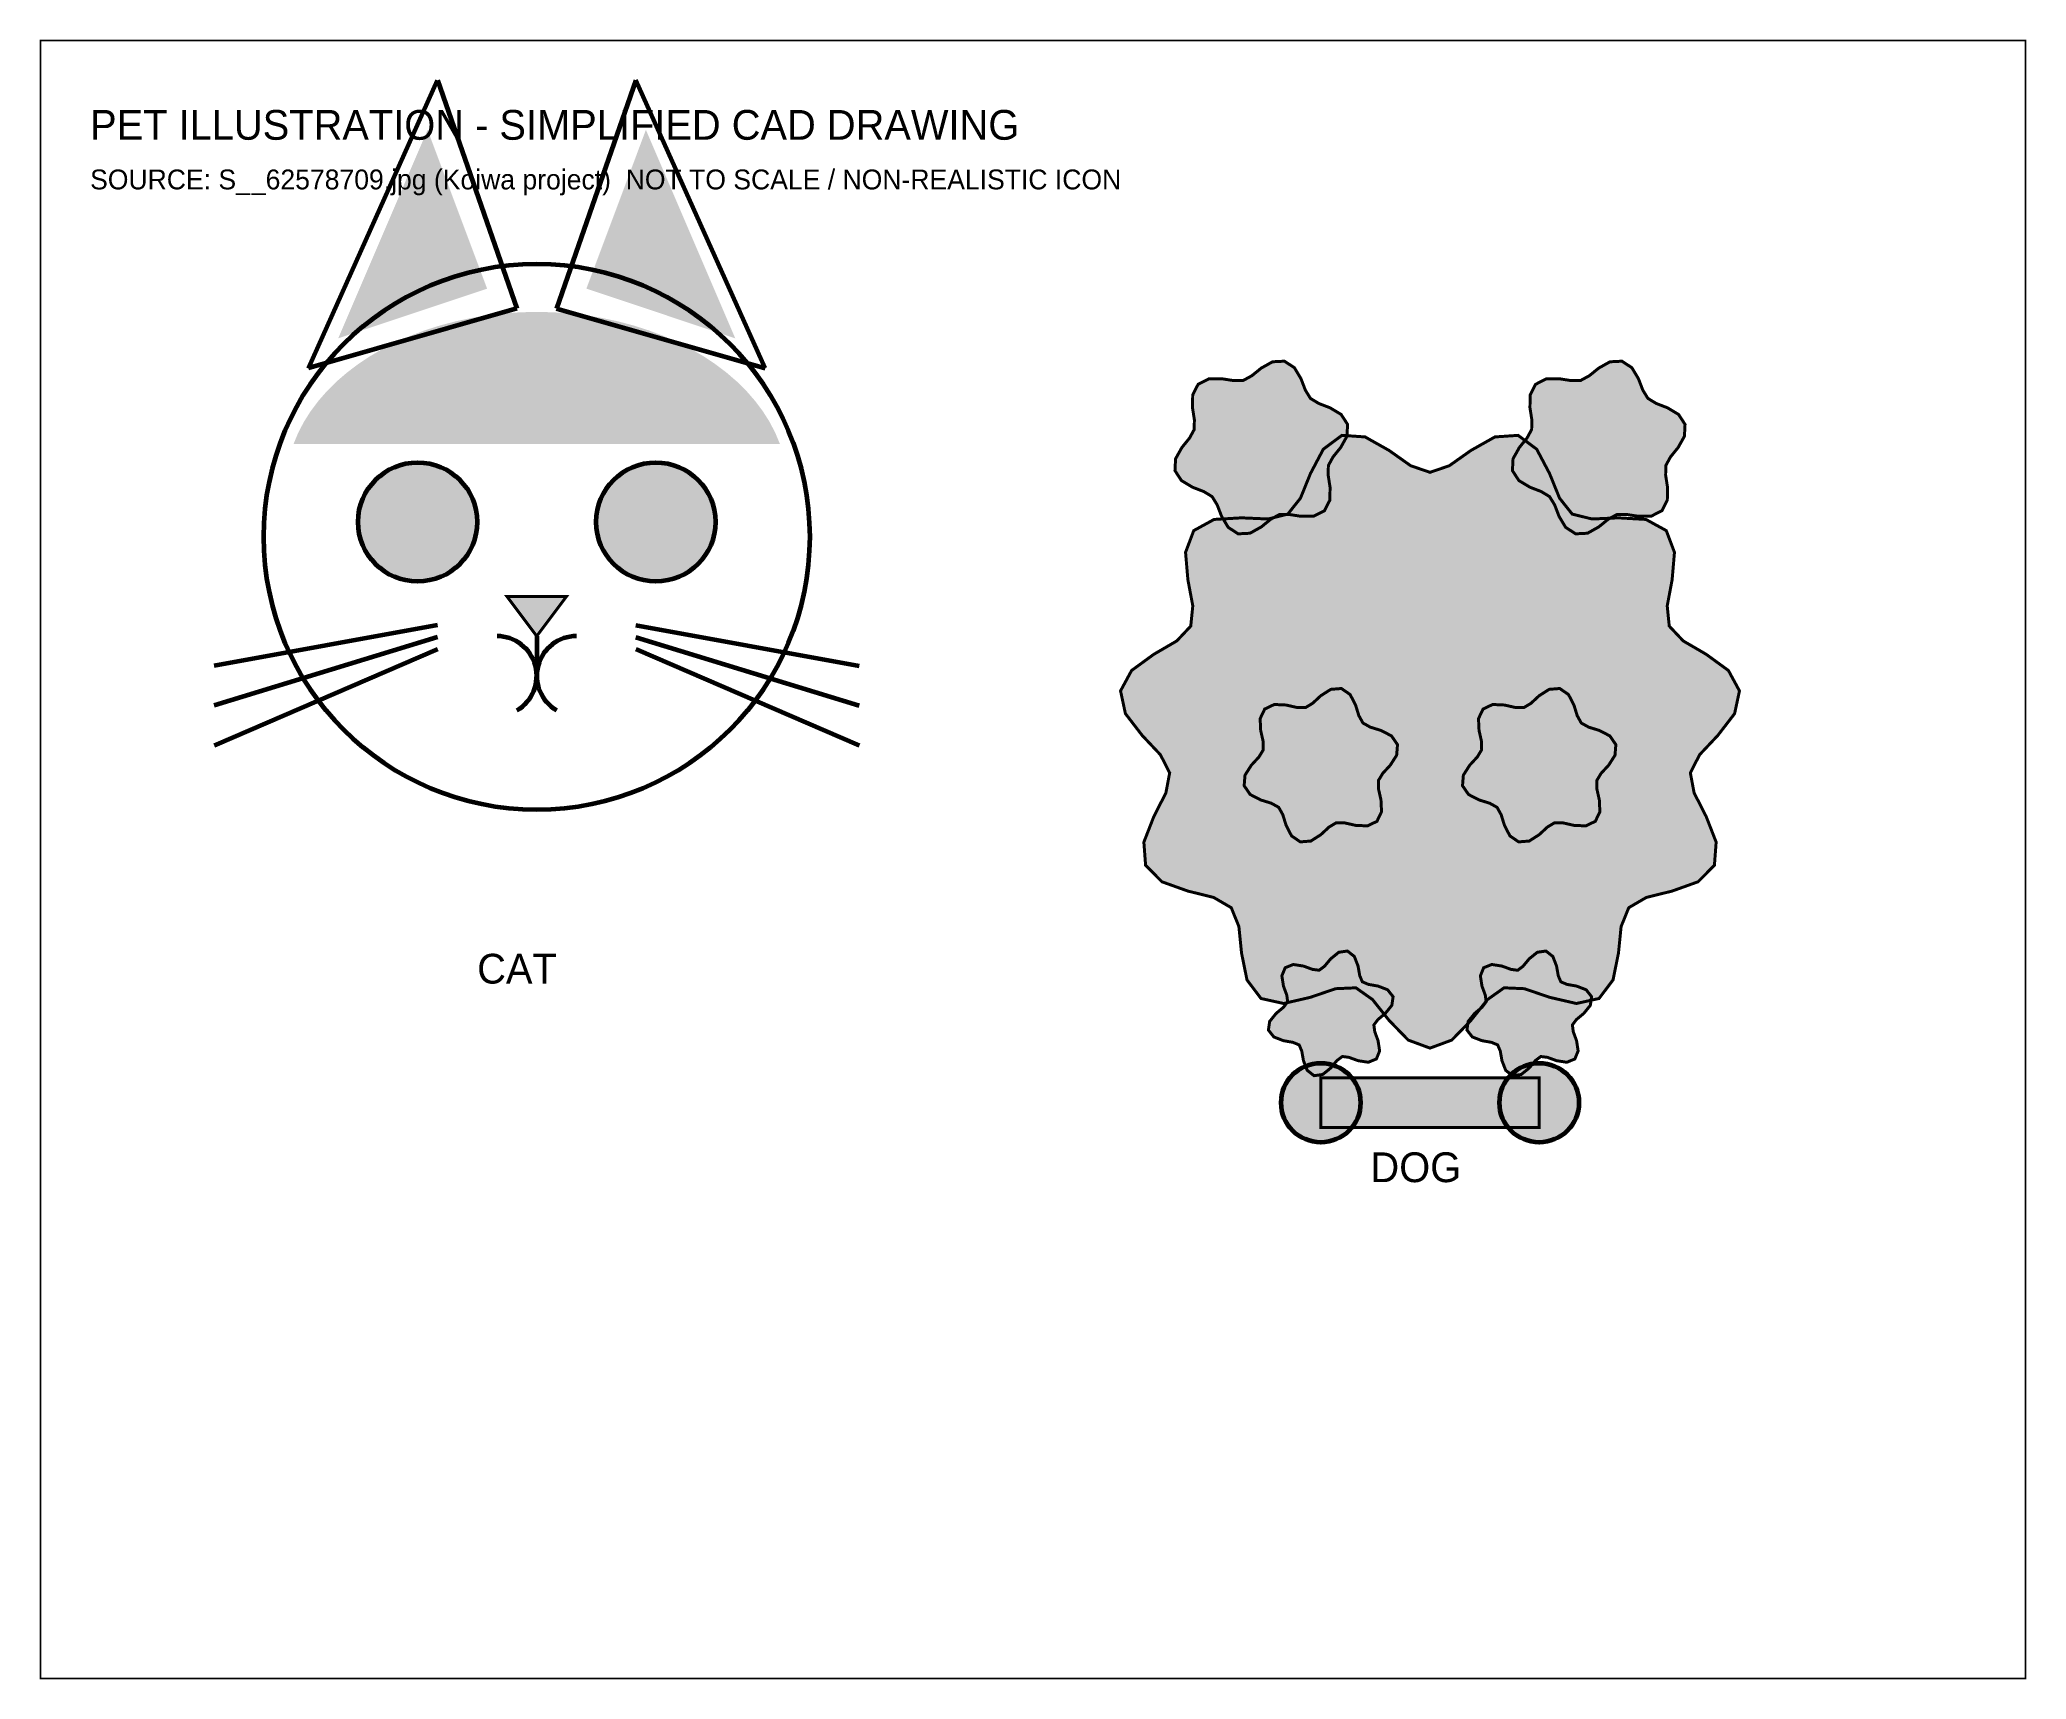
# Model space of a CAD drawing. Header units: millimetres. Extents: x 0 to 400, y 0 to 330.
import ezdxf

# ---------------------------------------------------------------- set-up
doc = ezdxf.new("R2010")
doc.units = ezdxf.units.MM
for name, color, linetype, true_color in [('ACCENT', 7, 'Continuous', 0xe67896), ('OUTLINE', 7, 'Continuous', 0x1e1e1e), ('PATTERN', 7, 'Continuous', 0x969696)]:
    doc.layers.add(name, color=color, linetype=linetype, true_color=true_color)
doc.layers.add('TEXT', color=7, linetype='Continuous')

msp = doc.modelspace()

# ---------------------------------------------------------------- hatches: boundary and pattern name
at = {"layer": 'ACCENT', "true_color": 0xe67896}
for points in [[(94, 218), (106, 218), (100, 210)], [(266, 116), (265.85, 117.56), (265.39, 119.06), (264.65, 120.44), (263.66, 121.66), (262.44, 122.65), (261.06, 123.39), (259.56, 123.85), (258, 124), (256.44, 123.85), (254.94, 123.39), (253.56, 122.65), (252.34, 121.66), (251.35, 120.44), (250.61, 119.06), (250.15, 117.56), (250, 116), (250.15, 114.44), (250.61, 112.94), (251.35, 111.56), (252.34, 110.34), (253.56, 109.35), (254.94, 108.61), (256.44, 108.15), (258, 108), (259.56, 108.15), (261.06, 108.61), (262.44, 109.35), (263.66, 110.34), (264.65, 111.56), (265.39, 112.94), (265.85, 114.44)], [(258, 111), (302, 111), (302, 121), (258, 121)], [(310, 116), (309.85, 117.56), (309.39, 119.06), (308.65, 120.44), (307.66, 121.66), (306.44, 122.65), (305.06, 123.39), (303.56, 123.85), (302, 124), (300.44, 123.85), (298.94, 123.39), (297.56, 122.65), (296.34, 121.66), (295.35, 120.44), (294.61, 119.06), (294.15, 117.56), (294, 116), (294.15, 114.44), (294.61, 112.94), (295.35, 111.56), (296.34, 110.34), (297.56, 109.35), (298.94, 108.61), (300.44, 108.15), (302, 108), (303.56, 108.15), (305.06, 108.61), (306.44, 109.35), (307.66, 110.34), (308.65, 111.56), (309.39, 112.94), (309.85, 114.44)]]:
    msp.add_hatch(color=241, dxfattribs=at).paths.add_polyline_path(points)
at = {"layer": 'OUTLINE', "true_color": 0xebdcbe}
for points in [[(262, 248), (263.27, 250.27), (263.39, 252.66), (262.09, 254.66), (259.86, 256), (257.57, 256.88), (255.9, 257.9), (254.88, 259.57), (254, 261.86), (252.66, 264.09), (250.66, 265.39), (248.27, 265.27), (246, 264), (244.1, 262.46), (242.38, 261.52), (240.42, 261.48), (238, 261.86), (235.4, 261.82), (233.27, 260.73), (232.18, 258.6), (232.14, 256), (232.52, 253.58), (232.48, 251.62), (231.54, 249.9), (230, 248), (228.73, 245.73), (228.61, 243.34), (229.91, 241.34), (232.14, 240), (234.43, 239.12), (236.1, 238.1), (237.12, 236.43), (238, 234.14), (239.34, 231.91), (241.34, 230.61), (243.73, 230.73), (246, 232), (247.9, 233.54), (249.62, 234.48), (251.58, 234.52), (254, 234.14), (256.6, 234.18), (258.73, 235.27), (259.82, 237.4), (259.86, 240), (259.48, 242.42), (259.52, 244.38), (260.46, 246.1)], [(330, 248), (331.27, 250.27), (331.39, 252.66), (330.09, 254.66), (327.86, 256), (325.57, 256.88), (323.9, 257.9), (322.88, 259.57), (322, 261.86), (320.66, 264.09), (318.66, 265.39), (316.27, 265.27), (314, 264), (312.1, 262.46), (310.38, 261.52), (308.42, 261.48), (306, 261.86), (303.4, 261.82), (301.27, 260.73), (300.18, 258.6), (300.14, 256), (300.52, 253.58), (300.48, 251.62), (299.54, 249.9), (298, 248), (296.73, 245.73), (296.61, 243.34), (297.91, 241.34), (300.14, 240), (302.43, 239.12), (304.1, 238.1), (305.12, 236.43), (306, 234.14), (307.34, 231.91), (309.34, 230.61), (311.73, 230.73), (314, 232), (315.9, 233.54), (317.62, 234.48), (319.58, 234.52), (322, 234.14), (324.6, 234.18), (326.73, 235.27), (327.82, 237.4), (327.86, 240), (327.48, 242.42), (327.52, 244.38), (328.46, 246.1)], [(338, 190), (341.38, 194.39), (342.36, 198.97), (340.13, 203.08), (335.65, 206.34), (331.03, 209.03), (328.21, 212.02), (327.8, 216.1), (328.79, 221.36), (329.26, 226.88), (327.61, 231.26), (323.51, 233.51), (317.98, 233.83), (312.64, 233.6), (308.65, 234.59), (306.1, 237.8), (304.09, 242.76), (301.5, 247.66), (297.75, 250.45), (293.08, 250.13), (288.25, 247.41), (283.89, 244.33), (280, 243), (276.11, 244.33), (271.75, 247.41), (266.92, 250.13), (262.25, 250.45), (258.5, 247.66), (255.91, 242.76), (253.9, 237.8), (251.35, 234.59), (247.36, 233.6), (242.02, 233.83), (236.49, 233.51), (232.39, 231.26), (230.74, 226.88), (231.21, 221.36), (232.2, 216.1), (231.79, 212.02), (228.97, 209.03), (224.35, 206.34), (219.87, 203.08), (217.64, 198.97), (218.62, 194.39), (222, 190), (225.67, 186.11), (227.54, 182.46), (226.78, 178.42), (224.35, 173.66), (222.34, 168.5), (222.69, 163.83), (225.99, 160.51), (231.21, 158.64), (236.4, 157.36), (239.95, 155.29), (241.49, 151.49), (242.02, 146.17), (243.12, 140.74), (245.94, 137), (250.51, 135.99), (255.91, 137.24), (260.97, 138.97), (265.07, 139.15), (268.42, 136.78), (271.75, 132.59), (275.61, 128.62), (280, 127), (284.39, 128.62), (288.25, 132.59), (291.58, 136.78), (294.93, 139.15), (299.03, 138.97), (304.09, 137.24), (309.49, 135.99), (314.06, 137), (316.88, 140.74), (317.98, 146.17), (318.51, 151.49), (320.05, 155.29), (323.6, 157.36), (328.79, 158.64), (334.01, 160.51), (337.31, 163.83), (337.66, 168.5), (335.65, 173.66), (333.22, 178.42), (332.46, 182.46), (334.33, 186.11)], [(272, 184), (273.28, 186.01), (273.45, 188.14), (272.24, 189.9), (270.12, 191), (267.98, 191.66), (266.49, 192.49), (265.66, 193.98), (265, 196.12), (263.9, 198.24), (262.14, 199.45), (260.01, 199.28), (258, 198), (256.36, 196.48), (254.89, 195.59), (253.18, 195.63), (251, 196.12), (248.62, 196.23), (246.69, 195.31), (245.77, 193.38), (245.88, 191), (246.37, 188.82), (246.41, 187.11), (245.52, 185.64), (244, 184), (242.72, 181.99), (242.55, 179.86), (243.76, 178.1), (245.88, 177), (248.02, 176.34), (249.51, 175.51), (250.34, 174.02), (251, 171.88), (252.1, 169.76), (253.86, 168.55), (255.99, 168.72), (258, 170), (259.64, 171.52), (261.11, 172.41), (262.82, 172.37), (265, 171.88), (267.38, 171.77), (269.31, 172.69), (270.23, 174.62), (270.12, 177), (269.63, 179.18), (269.59, 180.89), (270.48, 182.36)], [(316, 184), (317.28, 186.01), (317.45, 188.14), (316.24, 189.9), (314.12, 191), (311.98, 191.66), (310.49, 192.49), (309.66, 193.98), (309, 196.12), (307.9, 198.24), (306.14, 199.45), (304.01, 199.28), (302, 198), (300.36, 196.48), (298.89, 195.59), (297.18, 195.63), (295, 196.12), (292.62, 196.23), (290.69, 195.31), (289.77, 193.38), (289.88, 191), (290.37, 188.82), (290.41, 187.11), (289.52, 185.64), (288, 184), (286.72, 181.99), (286.55, 179.86), (287.76, 178.1), (289.88, 177), (292.02, 176.34), (293.51, 175.51), (294.34, 174.02), (295, 171.88), (296.1, 169.76), (297.86, 168.55), (299.99, 168.72), (302, 170), (303.64, 171.52), (305.11, 172.41), (306.82, 172.37), (309, 171.88), (311.38, 171.77), (313.31, 172.69), (314.23, 174.62), (314.12, 177), (313.63, 179.18), (313.59, 180.89), (314.48, 182.36)], [(271, 134), (272.31, 135.62), (272.56, 137.36), (271.47, 138.75), (269.53, 139.5), (267.6, 139.84), (266.36, 140.36), (265.84, 141.6), (265.5, 143.53), (264.75, 145.47), (263.36, 146.56), (261.62, 146.31), (260, 145), (258.75, 143.5), (257.67, 142.69), (256.33, 142.86), (254.5, 143.53), (252.44, 143.85), (250.81, 143.19), (250.15, 141.56), (250.47, 139.5), (251.14, 137.67), (251.31, 136.33), (250.5, 135.25), (249, 134), (247.69, 132.38), (247.44, 130.64), (248.53, 129.25), (250.47, 128.5), (252.4, 128.16), (253.64, 127.64), (254.16, 126.4), (254.5, 124.47), (255.25, 122.53), (256.64, 121.44), (258.38, 121.69), (260, 123), (261.25, 124.5), (262.33, 125.31), (263.67, 125.14), (265.5, 124.47), (267.56, 124.15), (269.19, 124.81), (269.85, 126.44), (269.53, 128.5), (268.86, 130.33), (268.69, 131.67), (269.5, 132.75)], [(311, 134), (312.31, 135.62), (312.56, 137.36), (311.47, 138.75), (309.53, 139.5), (307.6, 139.84), (306.36, 140.36), (305.84, 141.6), (305.5, 143.53), (304.75, 145.47), (303.36, 146.56), (301.62, 146.31), (300, 145), (298.75, 143.5), (297.67, 142.69), (296.33, 142.86), (294.5, 143.53), (292.44, 143.85), (290.81, 143.19), (290.15, 141.56), (290.47, 139.5), (291.14, 137.67), (291.31, 136.33), (290.5, 135.25), (289, 134), (287.69, 132.38), (287.44, 130.64), (288.53, 129.25), (290.47, 128.5), (292.4, 128.16), (293.64, 127.64), (294.16, 126.4), (294.5, 124.47), (295.25, 122.53), (296.64, 121.44), (298.38, 121.69), (300, 123), (301.25, 124.5), (302.33, 125.31), (303.67, 125.14), (305.5, 124.47), (307.56, 124.15), (309.19, 124.81), (309.85, 126.44), (309.53, 128.5), (308.86, 130.33), (308.69, 131.67), (309.5, 132.75)]]:
    msp.add_hatch(color=254, dxfattribs=at).paths.add_polyline_path(points)
at = {"layer": 'OUTLINE', "true_color": 0xd2e196}
for points in [[(88, 233), (87.77, 235.34), (87.09, 237.59), (85.98, 239.67), (84.49, 241.49), (82.67, 242.98), (80.59, 244.09), (78.34, 244.77), (76, 245), (73.66, 244.77), (71.41, 244.09), (69.33, 242.98), (67.51, 241.49), (66.02, 239.67), (64.91, 237.59), (64.23, 235.34), (64, 233), (64.23, 230.66), (64.91, 228.41), (66.02, 226.33), (67.51, 224.51), (69.33, 223.02), (71.41, 221.91), (73.66, 221.23), (76, 221), (78.34, 221.23), (80.59, 221.91), (82.67, 223.02), (84.49, 224.51), (85.98, 226.33), (87.09, 228.41), (87.77, 230.66)], [(136, 233), (135.77, 235.34), (135.09, 237.59), (133.98, 239.67), (132.49, 241.49), (130.67, 242.98), (128.59, 244.09), (126.34, 244.77), (124, 245), (121.66, 244.77), (119.41, 244.09), (117.33, 242.98), (115.51, 241.49), (114.02, 239.67), (112.91, 237.59), (112.23, 235.34), (112, 233), (112.23, 230.66), (112.91, 228.41), (114.02, 226.33), (115.51, 224.51), (117.33, 223.02), (119.41, 221.91), (121.66, 221.23), (124, 221), (126.34, 221.23), (128.59, 221.91), (130.67, 223.02), (132.49, 224.51), (133.98, 226.33), (135.09, 228.41), (135.77, 230.66)]]:
    msp.add_hatch(color=61, dxfattribs=at).paths.add_polyline_path(points)
at = {"layer": 'OUTLINE', "true_color": 0x1e1e1e}
for points in [[(81, 233), (80.9, 233.98), (80.62, 234.91), (80.16, 235.78), (79.54, 236.54), (78.78, 237.16), (77.91, 237.62), (76.98, 237.9), (76, 238), (75.02, 237.9), (74.09, 237.62), (73.22, 237.16), (72.46, 236.54), (71.84, 235.78), (71.38, 234.91), (71.1, 233.98), (71, 233), (71.1, 232.02), (71.38, 231.09), (71.84, 230.22), (72.46, 229.46), (73.22, 228.84), (74.09, 228.38), (75.02, 228.1), (76, 228), (76.98, 228.1), (77.91, 228.38), (78.78, 228.84), (79.54, 229.46), (80.16, 230.22), (80.62, 231.09), (80.9, 232.02)], [(129, 233), (128.9, 233.98), (128.62, 234.91), (128.16, 235.78), (127.54, 236.54), (126.78, 237.16), (125.91, 237.62), (124.98, 237.9), (124, 238), (123.02, 237.9), (122.09, 237.62), (121.22, 237.16), (120.46, 236.54), (119.84, 235.78), (119.38, 234.91), (119.1, 233.98), (119, 233), (119.1, 232.02), (119.38, 231.09), (119.84, 230.22), (120.46, 229.46), (121.22, 228.84), (122.09, 228.38), (123.02, 228.1), (124, 228), (124.98, 228.1), (125.91, 228.38), (126.78, 228.84), (127.54, 229.46), (128.16, 230.22), (128.62, 231.09), (128.9, 232.02)], [(271, 204), (270.88, 205.17), (270.54, 206.3), (269.99, 207.33), (269.24, 208.24), (268.33, 208.99), (267.3, 209.54), (266.17, 209.88), (265, 210), (263.83, 209.88), (262.7, 209.54), (261.67, 208.99), (260.76, 208.24), (260.01, 207.33), (259.46, 206.3), (259.12, 205.17), (259, 204), (259.12, 202.83), (259.46, 201.7), (260.01, 200.67), (260.76, 199.76), (261.67, 199.01), (262.7, 198.46), (263.83, 198.12), (265, 198), (266.17, 198.12), (267.3, 198.46), (268.33, 199.01), (269.24, 199.76), (269.99, 200.67), (270.54, 201.7), (270.88, 202.83)], [(301, 204), (300.88, 205.17), (300.54, 206.3), (299.99, 207.33), (299.24, 208.24), (298.33, 208.99), (297.3, 209.54), (296.17, 209.88), (295, 210), (293.83, 209.88), (292.7, 209.54), (291.67, 208.99), (290.76, 208.24), (290.01, 207.33), (289.46, 206.3), (289.12, 205.17), (289, 204), (289.12, 202.83), (289.46, 201.7), (290.01, 200.67), (290.76, 199.76), (291.67, 199.01), (292.7, 198.46), (293.83, 198.12), (295, 198), (296.17, 198.12), (297.3, 198.46), (298.33, 199.01), (299.24, 199.76), (299.99, 200.67), (300.54, 201.7), (300.88, 202.83)], [(286, 190), (285.88, 191.17), (285.54, 192.3), (284.99, 193.33), (284.24, 194.24), (283.33, 194.99), (282.3, 195.54), (281.17, 195.88), (280, 196), (278.83, 195.88), (277.7, 195.54), (276.67, 194.99), (275.76, 194.24), (275.01, 193.33), (274.46, 192.3), (274.12, 191.17), (274, 190), (274.12, 188.83), (274.46, 187.7), (275.01, 186.67), (275.76, 185.76), (276.67, 185.01), (277.7, 184.46), (278.83, 184.12), (280, 184), (281.17, 184.12), (282.3, 184.46), (283.33, 185.01), (284.24, 185.76), (284.99, 186.67), (285.54, 187.7), (285.88, 188.83)]]:
    msp.add_hatch(color=250, dxfattribs=at).paths.add_polyline_path(points)
at = {"layer": 'PATTERN', "true_color": 0x969696}
for points in [[(60, 270), (78, 312), (90, 280)], [(140, 270), (122, 312), (110, 280)], [(149.01, 248.71), (148.07, 250.95), (146.93, 253.15), (145.58, 255.28), (144.03, 257.35), (142.29, 259.35), (140.37, 261.26), (138.27, 263.07), (136, 264.79), (133.58, 266.4), (131.01, 267.89), (128.31, 269.26), (125.48, 270.5), (122.55, 271.61), (119.51, 272.58), (116.39, 273.41), (113.2, 274.09), (109.95, 274.63), (106.66, 275.01), (103.34, 275.24), (100, 275.32), (96.66, 275.24), (93.34, 275.01), (90.05, 274.63), (86.8, 274.09), (83.61, 273.41), (80.49, 272.58), (77.45, 271.61), (74.52, 270.5), (71.69, 269.26), (68.99, 267.89), (66.42, 266.4), (64, 264.79), (61.73, 263.07), (59.63, 261.26), (57.71, 259.35), (55.97, 257.35), (54.42, 255.28), (53.07, 253.15), (51.93, 250.95), (50.99, 248.71)]]:
    msp.add_hatch(color=252, dxfattribs=at).paths.add_polyline_path(points)

# ---------------------------------------------------------------- linework, layer by layer
at = {"layer": 'OUTLINE', "lineweight": 60}
for p, q in [((54, 264), (80, 322)), ((80, 322), (96, 276)), ((120, 322), (104, 276)), ((146, 264), (120, 322)), ((96, 276), (54, 264)), ((104, 276), (146, 264)), ((80, 212.2), (35, 204)), ((120, 212.2), (165, 204)), ((80, 209.8), (35, 196)), ((100, 210), (100, 202)), ((120, 209.8), (165, 196)), ((80, 207.4), (35, 188)), ((120, 207.4), (165, 188))]:
    msp.add_line(p, q, dxfattribs=at)
at = {"layer": 'OUTLINE'}
for points, const_width in [([(0, 0), (400, 0), (400, 330), (0, 330)], 0.3), ([(262, 248), (263.27, 250.27), (263.39, 252.66), (262.09, 254.66), (259.86, 256), (257.57, 256.88), (255.9, 257.9), (254.88, 259.57), (254, 261.86), (252.66, 264.09), (250.66, 265.39), (248.27, 265.27), (246, 264), (244.1, 262.46), (242.38, 261.52), (240.42, 261.48), (238, 261.86), (235.4, 261.82), (233.27, 260.73), (232.18, 258.6), (232.14, 256), (232.52, 253.58), (232.48, 251.62), (231.54, 249.9), (230, 248), (228.73, 245.73), (228.61, 243.34), (229.91, 241.34), (232.14, 240), (234.43, 239.12), (236.1, 238.1), (237.12, 236.43), (238, 234.14), (239.34, 231.91), (241.34, 230.61), (243.73, 230.73), (246, 232), (247.9, 233.54), (249.62, 234.48), (251.58, 234.52), (254, 234.14), (256.6, 234.18), (258.73, 235.27), (259.82, 237.4), (259.86, 240), (259.48, 242.42), (259.52, 244.38), (260.46, 246.1)], 0.6), ([(330, 248), (331.27, 250.27), (331.39, 252.66), (330.09, 254.66), (327.86, 256), (325.57, 256.88), (323.9, 257.9), (322.88, 259.57), (322, 261.86), (320.66, 264.09), (318.66, 265.39), (316.27, 265.27), (314, 264), (312.1, 262.46), (310.38, 261.52), (308.42, 261.48), (306, 261.86), (303.4, 261.82), (301.27, 260.73), (300.18, 258.6), (300.14, 256), (300.52, 253.58), (300.48, 251.62), (299.54, 249.9), (298, 248), (296.73, 245.73), (296.61, 243.34), (297.91, 241.34), (300.14, 240), (302.43, 239.12), (304.1, 238.1), (305.12, 236.43), (306, 234.14), (307.34, 231.91), (309.34, 230.61), (311.73, 230.73), (314, 232), (315.9, 233.54), (317.62, 234.48), (319.58, 234.52), (322, 234.14), (324.6, 234.18), (326.73, 235.27), (327.82, 237.4), (327.86, 240), (327.48, 242.42), (327.52, 244.38), (328.46, 246.1)], 0.6), ([(338, 190), (341.38, 194.39), (342.36, 198.97), (340.13, 203.08), (335.65, 206.34), (331.03, 209.03), (328.21, 212.02), (327.8, 216.1), (328.79, 221.36), (329.26, 226.88), (327.61, 231.26), (323.51, 233.51), (317.98, 233.83), (312.64, 233.6), (308.65, 234.59), (306.1, 237.8), (304.09, 242.76), (301.5, 247.66), (297.75, 250.45), (293.08, 250.13), (288.25, 247.41), (283.89, 244.33), (280, 243), (276.11, 244.33), (271.75, 247.41), (266.92, 250.13), (262.25, 250.45), (258.5, 247.66), (255.91, 242.76), (253.9, 237.8), (251.35, 234.59), (247.36, 233.6), (242.02, 233.83), (236.49, 233.51), (232.39, 231.26), (230.74, 226.88), (231.21, 221.36), (232.2, 216.1), (231.79, 212.02), (228.97, 209.03), (224.35, 206.34), (219.87, 203.08), (217.64, 198.97), (218.62, 194.39), (222, 190), (225.67, 186.11), (227.54, 182.46), (226.78, 178.42), (224.35, 173.66), (222.34, 168.5), (222.69, 163.83), (225.99, 160.51), (231.21, 158.64), (236.4, 157.36), (239.95, 155.29), (241.49, 151.49), (242.02, 146.17), (243.12, 140.74), (245.94, 137), (250.51, 135.99), (255.91, 137.24), (260.97, 138.97), (265.07, 139.15), (268.42, 136.78), (271.75, 132.59), (275.61, 128.62), (280, 127), (284.39, 128.62), (288.25, 132.59), (291.58, 136.78), (294.93, 139.15), (299.03, 138.97), (304.09, 137.24), (309.49, 135.99), (314.06, 137), (316.88, 140.74), (317.98, 146.17), (318.51, 151.49), (320.05, 155.29), (323.6, 157.36), (328.79, 158.64), (334.01, 160.51), (337.31, 163.83), (337.66, 168.5), (335.65, 173.66), (333.22, 178.42), (332.46, 182.46), (334.33, 186.11)], 0.6), ([(94, 218), (106, 218), (100, 210)], 0.6), ([(272, 184), (273.28, 186.01), (273.45, 188.14), (272.24, 189.9), (270.12, 191), (267.98, 191.66), (266.49, 192.49), (265.66, 193.98), (265, 196.12), (263.9, 198.24), (262.14, 199.45), (260.01, 199.28), (258, 198), (256.36, 196.48), (254.89, 195.59), (253.18, 195.63), (251, 196.12), (248.62, 196.23), (246.69, 195.31), (245.77, 193.38), (245.88, 191), (246.37, 188.82), (246.41, 187.11), (245.52, 185.64), (244, 184), (242.72, 181.99), (242.55, 179.86), (243.76, 178.1), (245.88, 177), (248.02, 176.34), (249.51, 175.51), (250.34, 174.02), (251, 171.88), (252.1, 169.76), (253.86, 168.55), (255.99, 168.72), (258, 170), (259.64, 171.52), (261.11, 172.41), (262.82, 172.37), (265, 171.88), (267.38, 171.77), (269.31, 172.69), (270.23, 174.62), (270.12, 177), (269.63, 179.18), (269.59, 180.89), (270.48, 182.36)], 0.6), ([(316, 184), (317.28, 186.01), (317.45, 188.14), (316.24, 189.9), (314.12, 191), (311.98, 191.66), (310.49, 192.49), (309.66, 193.98), (309, 196.12), (307.9, 198.24), (306.14, 199.45), (304.01, 199.28), (302, 198), (300.36, 196.48), (298.89, 195.59), (297.18, 195.63), (295, 196.12), (292.62, 196.23), (290.69, 195.31), (289.77, 193.38), (289.88, 191), (290.37, 188.82), (290.41, 187.11), (289.52, 185.64), (288, 184), (286.72, 181.99), (286.55, 179.86), (287.76, 178.1), (289.88, 177), (292.02, 176.34), (293.51, 175.51), (294.34, 174.02), (295, 171.88), (296.1, 169.76), (297.86, 168.55), (299.99, 168.72), (302, 170), (303.64, 171.52), (305.11, 172.41), (306.82, 172.37), (309, 171.88), (311.38, 171.77), (313.31, 172.69), (314.23, 174.62), (314.12, 177), (313.63, 179.18), (313.59, 180.89), (314.48, 182.36)], 0.6), ([(271, 134), (272.31, 135.62), (272.56, 137.36), (271.47, 138.75), (269.53, 139.5), (267.6, 139.84), (266.36, 140.36), (265.84, 141.6), (265.5, 143.53), (264.75, 145.47), (263.36, 146.56), (261.62, 146.31), (260, 145), (258.75, 143.5), (257.67, 142.69), (256.33, 142.86), (254.5, 143.53), (252.44, 143.85), (250.81, 143.19), (250.15, 141.56), (250.47, 139.5), (251.14, 137.67), (251.31, 136.33), (250.5, 135.25), (249, 134), (247.69, 132.38), (247.44, 130.64), (248.53, 129.25), (250.47, 128.5), (252.4, 128.16), (253.64, 127.64), (254.16, 126.4), (254.5, 124.47), (255.25, 122.53), (256.64, 121.44), (258.38, 121.69), (260, 123), (261.25, 124.5), (262.33, 125.31), (263.67, 125.14), (265.5, 124.47), (267.56, 124.15), (269.19, 124.81), (269.85, 126.44), (269.53, 128.5), (268.86, 130.33), (268.69, 131.67), (269.5, 132.75)], 0.6), ([(311, 134), (312.31, 135.62), (312.56, 137.36), (311.47, 138.75), (309.53, 139.5), (307.6, 139.84), (306.36, 140.36), (305.84, 141.6), (305.5, 143.53), (304.75, 145.47), (303.36, 146.56), (301.62, 146.31), (300, 145), (298.75, 143.5), (297.67, 142.69), (296.33, 142.86), (294.5, 143.53), (292.44, 143.85), (290.81, 143.19), (290.15, 141.56), (290.47, 139.5), (291.14, 137.67), (291.31, 136.33), (290.5, 135.25), (289, 134), (287.69, 132.38), (287.44, 130.64), (288.53, 129.25), (290.47, 128.5), (292.4, 128.16), (293.64, 127.64), (294.16, 126.4), (294.5, 124.47), (295.25, 122.53), (296.64, 121.44), (298.38, 121.69), (300, 123), (301.25, 124.5), (302.33, 125.31), (303.67, 125.14), (305.5, 124.47), (307.56, 124.15), (309.19, 124.81), (309.85, 126.44), (309.53, 128.5), (308.86, 130.33), (308.69, 131.67), (309.5, 132.75)], 0.6), ([(258, 111), (302, 111), (302, 121), (258, 121)], 0.6)]:
    msp.add_lwpolyline(points, close=True, dxfattribs=dict(at, const_width=const_width))
at = {"layer": 'OUTLINE', "lineweight": 60}
for centre, radius in [((100, 230), 55), ((76, 233), 12), ((124, 233), 12), ((258, 116), 8), ((302, 116), 8)]:
    msp.add_circle(centre, radius, dxfattribs=at)
for centre, start, end in [((92, 202), 300, 90), ((108, 202), 90, 240)]:
    msp.add_arc(centre, 8, start, end, dxfattribs=at)

# ---------------------------------------------------------------- texts
at = {"layer": 'TEXT'}
for s, height, p in [('PET ILLUSTRATION - SIMPLIFIED CAD DRAWING', 6, (10, 310)), ('SOURCE: S__62578709.jpg (Koiwa project)  NOT TO SCALE / NON-REALISTIC ICON', 4, (10, 300)), ('CAT', 6, (88, 140)), ('DOG', 6, (268, 100))]:
    msp.add_text(s, height=height, dxfattribs=at).set_placement(p)

doc.saveas('drawing.dxf')
